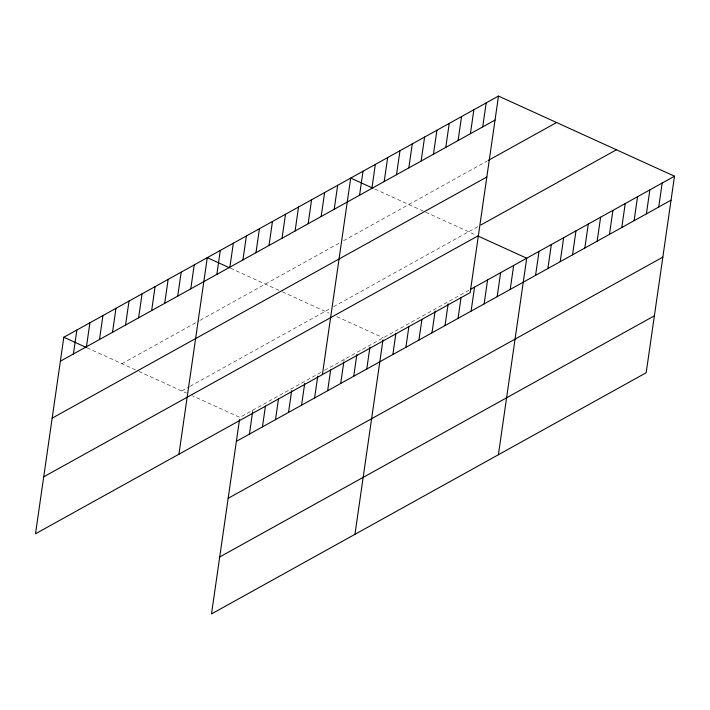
<?xml version="1.0" encoding="UTF-8"?>
<svg xmlns="http://www.w3.org/2000/svg" width="710" height="710" viewBox="0 0 710 710"><rect width="100%" height="100%" fill="white"/><g stroke="black" fill="none" stroke-linecap="round" stroke-linejoin="round"><path stroke-width="0.53" stroke-dasharray="3.55 2.66" d="M252.556 412.324L252.867 410.149M343.835 361.683L344.146 359.5M121.907 363.689L199.217 320.796M200.149 320.281L339.859 242.767M343.587 240.699L487.415 160.895M181.742 390.935L189.197 386.808M190.129 386.284L329.848 308.77M333.567 306.702L479.995 225.46M320.867 372.422L239.829 417.382L192.392 395.789M324.585 370.354L469.896 289.733M374.907 189.091L423.746 211.332M425.743 212.237L476.374 235.294M230.493 268.238L280.308 290.923M282.305 291.828L329.058 313.119M336.806 316.642L383.267 337.8M87.055 347.829L136.861 370.505M138.858 371.41L186.588 393.145"/><path stroke-width="1.06" d="M498.491 96.081L63.82 337.25L35.5 533.787L470.171 292.618L498.491 96.081L674.5 176.213L646.18 372.75L211.509 613.919L239.51 419.566M73.405 353.988L76.857 330.008M86.451 346.746L89.904 322.775M99.489 339.513L102.941 315.542M112.526 332.28L115.978 308.309M125.563 325.047L129.025 301.075M138.61 317.814L142.062 293.833M151.647 310.572L155.099 286.6M164.684 303.339L168.146 279.367M177.731 296.105L181.183 272.134M190.768 288.872L194.22 264.901M178.938 454.196L207.267 257.659L229.525 267.803M216.852 274.397L220.304 250.426M229.889 267.164L233.341 243.193M242.927 259.931L246.388 235.96M255.973 252.698L259.425 228.718M269.01 245.456L272.462 221.484M249.414 434.121L252.556 412.324M282.048 238.223L285.5 214.251M262.452 426.887L265.433 406.182M295.094 230.99L298.546 207.018M275.498 419.654L278.48 398.949M308.131 223.756L311.583 199.785M288.535 412.412L291.677 390.624M321.168 216.523L324.621 192.543M301.572 405.179L304.714 383.391M334.206 209.281L337.667 185.31M314.61 397.946L317.752 376.149M322.384 374.614L350.704 178.077L372.972 188.212M327.656 390.713L330.638 370.008M359.562 195.214L363.023 171.243M340.693 383.48L343.675 362.774M371.88 188.381L375.333 164.409M353.731 376.238L356.873 354.45M384.199 181.547L387.651 157.576M366.777 369.005L369.919 347.217M396.517 174.722L399.97 150.742M354.947 534.337L382.956 339.975M408.827 167.888L412.279 143.908M392.852 354.538L395.843 333.833M421.145 161.055L424.598 137.074M433.464 154.221L436.916 130.241M405.898 347.305L408.88 326.6M445.773 147.387L449.235 123.416M418.935 340.063L421.917 319.358M458.092 140.553L461.544 116.582M431.973 332.83L435.115 311.033M470.41 133.72L473.863 109.748M445.019 325.597L448.161 303.8M482.72 126.886L486.181 102.914M458.056 318.364L461.038 297.659M471.094 311.122L474.555 287.151M484.14 303.889L487.592 279.917M497.178 296.656L500.63 272.684M510.215 289.423L513.667 265.451M498.393 454.746L526.713 258.209L478.309 236.173M535.571 275.356L539.023 251.375M547.889 268.522L551.342 244.551M560.208 261.688L563.66 237.717M572.517 254.855L575.979 230.883M584.836 248.021L588.288 224.049M597.154 241.187L600.607 217.216M609.464 234.353L612.925 210.382M621.783 227.519L625.235 203.548M634.101 220.686L637.553 196.714M646.411 213.852L649.872 189.881M658.729 207.018L662.181 183.047M60.368 361.221L495.039 120.052M488.365 160.371L556.578 122.528M52.158 418.163L486.829 177.003M480.945 224.937L616.422 149.774M43.709 476.836L478.38 235.667M470.828 289.219L674.5 176.213M236.377 441.354L671.048 200.193M228.167 498.305L662.838 257.135M219.709 556.977L654.38 315.808M63.82 337.25L86.087 347.385"/></g></svg>
